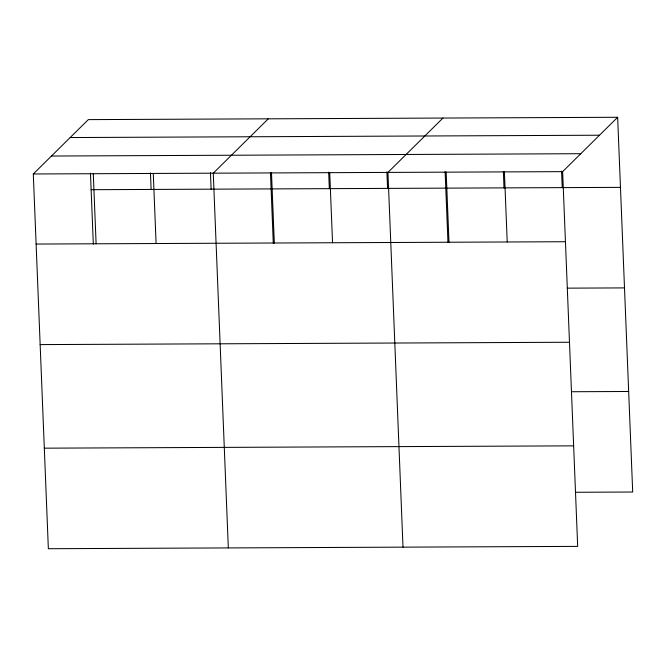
<?xml version="1.0" encoding="UTF-8"?>
<svg xmlns="http://www.w3.org/2000/svg" width="666" height="666" viewBox="0 0 666 666"><rect width="100%" height="100%" fill="white"/><g stroke="black" fill="none" stroke-linecap="round" stroke-linejoin="round"><path stroke-width="1" d="M617.648 117.283L562.628 171.645L577.68 546.378L48.352 548.717L33.3 173.976L88.32 119.622L617.648 117.283L632.7 492.024L575.516 492.274M268.29 118.823L213.27 173.185L228.321 547.927M442.973 118.057L387.953 172.411L403.005 547.152M70.163 137.554L599.492 135.223M51.457 156.035L580.785 153.704M33.3 173.976L562.628 171.645M91.134 189.702L620.462 187.362M36.114 244.056L565.451 241.725M567.315 288.153L624.5 287.903M40.151 344.597L569.488 342.257M571.478 391.741L628.662 391.483M44.314 448.176L573.642 445.845M561.571 171.129L562.237 187.621M504.403 171.895L507.217 241.983M503.346 171.387L504.012 187.879M446.178 172.153L448.992 242.233M445.121 171.645L447.968 242.507M386.896 171.903L387.554 188.395M329.728 172.669L332.542 242.749M328.671 172.161L329.329 188.644M271.503 172.927L274.317 243.007M270.446 172.419L273.285 243.281M210.448 172.677L211.114 189.169M153.28 173.451L156.094 243.531M150.458 172.944L151.124 189.435M93.29 173.709L96.104 243.789M90.468 173.21L93.315 244.072"/></g></svg>
